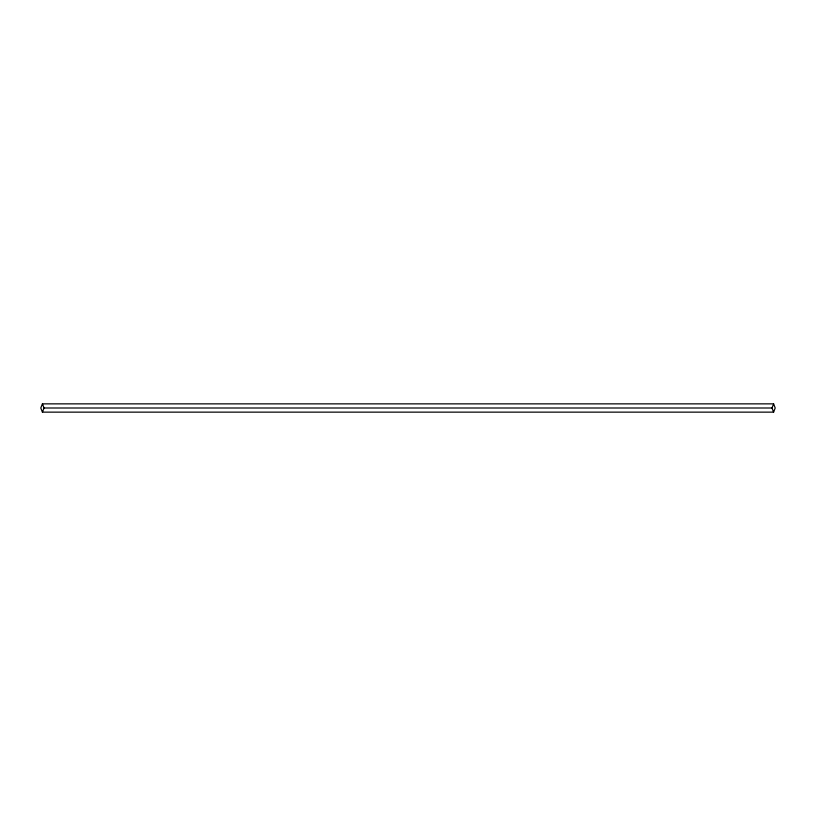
<?xml version="1.0" encoding="UTF-8"?>
<svg xmlns="http://www.w3.org/2000/svg" width="816" height="816" viewBox="0 0 816 816"><rect width="100%" height="100%" fill="white"/><g stroke="black" fill="none" stroke-linecap="round" stroke-linejoin="round"><path stroke-width="1.22" d="M773.609 412.141L772.018 408L773.609 403.859L42.422 403.859L40.8 408L42.422 412.141L773.609 412.141L775.2 408L773.609 403.859M42.422 412.141L44.033 408L42.422 403.859M44.033 408L772.018 408"/></g></svg>
